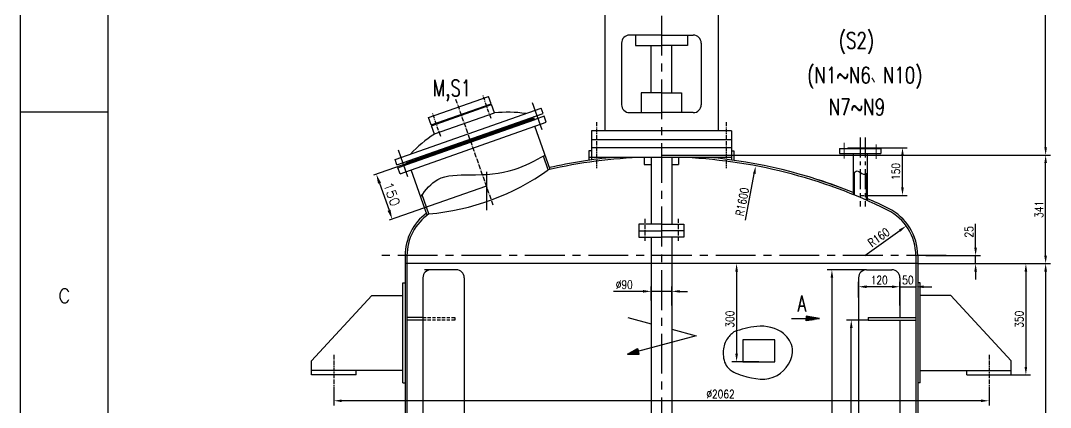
# Model space of a CAD drawing. Header units: millimetres. Extents: x 6795 to 13329, y 1691 to 10942.
# Drawn here: x 6795 to 10033, y 7701 to 8917 of the extents above; entities that cross this region are included whole.
import ezdxf
from ezdxf.enums import TextEntityAlignment as Align

# ---------------------------------------------------------------- set-up
doc = ezdxf.new("R2010")
doc.units = ezdxf.units.MM
doc.header["$LTSCALE"] = 10
for name, pattern in [('ACAD_ISO04W100', [30, 24, -3, 0, -3]), ('CENTER', [2, 1.25, -0.25, 0.25, -0.25]), ('DASHED', [0.75, 0.5, -0.25]), ('EB_DASHDOT', [39, 30, -3, 3, -3])]:
    doc.linetypes.add(name, pattern=pattern)
for name, color, linetype in [('1轮廓实线层', 7, 'Continuous'), ('2细线层', 4, 'Continuous'), ('3中心线层', 1, 'CENTER'), ('4虚线层', 6, 'DASHED'), ('5剖面线层', 2, 'Continuous'), ('6文字层', 3, 'Continuous'), ('7标注层', 4, 'Continuous')]:
    doc.layers.add(name, color=color, linetype=linetype)
doc.layers.add('CAXA1', color=1, linetype='EB_DASHDOT', lineweight=25)
doc.layers.add('图层1', color=1, linetype='ACAD_ISO04W100', lineweight=13)
doc.styles.add('PC_TEXTSTYLE', font='romans.shx', dxfattribs={"width": 0.8, "bigfont": 'hzfs.shx'})
doc.styles.add('ROMANS', font='romans.shx', dxfattribs={"bigfont": 'gbcbig.shx'})
doc.styles.add('TH_GBDIM', font='romans.shx', dxfattribs={"width": 0.8, "bigfont": 'gbcbig.shx'})
doc.dimstyles.new('TH_GBDIM', dxfattribs={"dimtxt": 26, "dimasz": 25, "dimexe": 15, "dimexo": 0, "dimgap": 8, "dimtad": 1, "dimdec": 1, "dimzin": 0, "dimdsep": 46, "dimtxsty": 'TH_GBDIM', "dimcen": 20, "dimclrd": 130, "dimclre": 130, "dimclrt": 3, "dimadec": 0, "dimazin": 0, "dimtfac": 0.714286, "dimtdec": 1, "dimtmove": 0, "dimatfit": 3, "dimfxl": 0, "dimtolj": 1, "dimtzin": 0, "dimlwd": -1, "dimlwe": -1, "dimarcsym": 0})
doc.dimstyles.new('副本 (2)ISO-25', dxfattribs={"dimscale": 5, "dimtxt": 6, "dimasz": 6, "dimexe": 2, "dimexo": 0.635, "dimgap": 2, "dimtad": 1, "dimdec": 0, "dimdsep": 46, "dimtxsty": 'ROMANS', "dimcen": 0, "dimclrd": 1, "dimclre": 1, "dimclrt": 2, "dimadec": 0, "dimazin": 0, "dimtfac": 1, "dimtdec": 0, "dimtmove": 1, "dimatfit": 3, "dimfxl": 0, "dimtolj": 1, "dimtzin": 0, "dimarcsym": 0})
pattern_1 = [(0, (7095.0171, 1130.7176), (0, 1.397), [1.016, -0.381]), (90, (7095.0171, 1130.7176), (-1.397, 9e-17), [1.016, -0.381])]

# ---------------------------------------------------------------- blocks, each defined once
blk = doc.blocks.new('*D5')
at = {"layer": '7标注层', "color": 130, "ltscale": 2}
for p, q in [((8752.7, 8065.5), (8659.2, 8065.5)), ((8777.7, 8036.4), (8777.7, 8080.5)), ((8842.7, 8065.5), (8777.7, 8065.5)), ((8842.7, 8021.5), (8842.7, 8080.5)), ((8867.7, 8065.5), (8892.7, 8065.5))]:
    blk.add_line(p, q, dxfattribs=at)
for points in [[(8752.7, 8069.7), (8752.7, 8061.4), (8777.7, 8065.5)], [(8867.7, 8069.7), (8867.7, 8061.4), (8842.7, 8065.5)]]:
    blk.add_solid(points, dxfattribs=at)
at = {"layer": 'Defpoints', "color": 0, "ltscale": 2}
for p in [(8842.7, 8065.5), (8777.7, 8036.4), (8842.7, 8021.5)]:
    blk.add_point(p, dxfattribs=at)
at = {"layer": '7标注层', "color": 3, "ltscale": 2, "insert": (8693.5, 8086.5), "char_height": 26, "attachment_point": 5, "style": 'TH_GBDIM'}
blk.add_mtext('\\A1;%%c90', dxfattribs=at)
blk = doc.blocks.new('*D6')
at = {"layer": '7标注层', "color": 130, "ltscale": 2}
for p, q in [((7780.1, 7763), (7780.1, 7706.5)), ((9840.4, 7763), (9840.4, 7706.5)), ((9815.4, 7721.5), (7805.1, 7721.5))]:
    blk.add_line(p, q, dxfattribs=at)
for points in [[(7805.1, 7725.6), (7805.1, 7717.3), (7780.1, 7721.5)], [(9815.4, 7725.6), (9815.4, 7717.3), (9840.4, 7721.5)]]:
    blk.add_solid(points, dxfattribs=at)
at = {"layer": 'Defpoints', "color": 0, "ltscale": 2}
for p in [(7780.1, 7763), (9840.4, 7763), (7780.1, 7721.5)]:
    blk.add_point(p, dxfattribs=at)
at = {"layer": '7标注层', "color": 3, "ltscale": 2, "insert": (8996.1, 7742.5), "char_height": 26, "attachment_point": 5, "style": 'TH_GBDIM'}
blk.add_mtext('\\A1;%%c2062', dxfattribs=at)
blk = doc.blocks.new('*D9')
at = {"layer": '7标注层', "color": 130, "ltscale": 2}
for p, q in [((9430.2, 8045.8), (9430.2, 8095)), ((9535.2, 8080), (9455.2, 8080)), ((9560.2, 8045.8), (9560.2, 8095))]:
    blk.add_line(p, q, dxfattribs=at)
for points in [[(9455.2, 8084.2), (9455.2, 8075.8), (9430.2, 8080)], [(9535.2, 8084.2), (9535.2, 8075.8), (9560.2, 8080)]]:
    blk.add_solid(points, dxfattribs=at)
at = {"layer": 'Defpoints', "color": 0, "ltscale": 2}
for p in [(9430.2, 8080), (9430.2, 8045.8), (9560.2, 8045.8)]:
    blk.add_point(p, dxfattribs=at)
at = {"layer": '7标注层', "color": 3, "ltscale": 2, "insert": (9495.2, 8101), "char_height": 26, "attachment_point": 5, "style": 'TH_GBDIM'}
blk.add_mtext('\\A1;120', dxfattribs=at)
blk = doc.blocks.new('*D10')
at = {"layer": '7标注层', "color": 130, "ltscale": 2}
for p, q in [((9535.2, 8080), (9510.2, 8080)), ((9560.2, 8021.4), (9560.2, 8095)), ((9560.2, 8080), (9610.2, 8080)), ((9610.2, 8091), (9610.2, 8065)), ((9635.2, 8080), (9660.2, 8080))]:
    blk.add_line(p, q, dxfattribs=at)
for points in [[(9535.2, 8084.2), (9535.2, 8075.8), (9560.2, 8080)], [(9635.2, 8084.2), (9635.2, 8075.8), (9610.2, 8080)]]:
    blk.add_solid(points, dxfattribs=at)
at = {"layer": 'Defpoints', "color": 0, "ltscale": 2}
for p in [(9610.2, 8091), (9610.2, 8080), (9560.2, 8021.4)]:
    blk.add_point(p, dxfattribs=at)
at = {"layer": '7标注层', "color": 3, "ltscale": 2, "insert": (9585.2, 8101), "char_height": 26, "attachment_point": 5, "style": 'TH_GBDIM'}
blk.add_mtext('\\A1;50', dxfattribs=at)
blk = doc.blocks.new('*D11')
at = {"layer": '7标注层', "color": 130, "ltscale": 2}
for p, q in [((9455.2, 8133.3), (9331.4, 8133.3)), ((9346.4, 8108.3), (9346.4, 6352.8)), ((9455.2, 6327.8), (9331.4, 6327.8))]:
    blk.add_line(p, q, dxfattribs=at)
for points in [[(9342.2, 8108.3), (9350.6, 8108.3), (9346.4, 8133.3)], [(9342.2, 6352.8), (9350.6, 6352.8), (9346.4, 6327.8)]]:
    blk.add_solid(points, dxfattribs=at)
at = {"layer": 'Defpoints', "color": 0, "ltscale": 2}
for p in [(9455.2, 8133.3), (9346.4, 6327.8), (9455.2, 6327.8)]:
    blk.add_point(p, dxfattribs=at)
at = {"layer": '7标注层', "color": 3, "ltscale": 2, "insert": (9325.4, 7161.8), "char_height": 26, "attachment_point": 5, "rotation": 90, "style": 'TH_GBDIM'}
blk.add_mtext('\\A1;1800', dxfattribs=at)
blk = doc.blocks.new('*D17')
at = {"layer": '7标注层', "color": 130, "ltscale": 2}
for p, q in [((8810.2, 8493.8), (10033.4, 8493.8)), ((10018.4, 8177.8), (10018.4, 8468.8)), ((9616.2, 8152.8), (10033.4, 8152.8))]:
    blk.add_line(p, q, dxfattribs=at)
for points in [[(10014.2, 8468.8), (10022.6, 8468.8), (10018.4, 8493.8)], [(10014.2, 8177.8), (10022.6, 8177.8), (10018.4, 8152.8)]]:
    blk.add_solid(points, dxfattribs=at)
at = {"layer": 'Defpoints', "color": 0, "ltscale": 2}
for p in [(8810.2, 8493.8), (10018.4, 8493.8), (9616.2, 8152.8)]:
    blk.add_point(p, dxfattribs=at)
at = {"layer": '7标注层', "color": 3, "ltscale": 2, "insert": (9997.4, 8323.3), "char_height": 26, "attachment_point": 5, "rotation": 90, "style": 'TH_GBDIM'}
blk.add_mtext('\\A1;341{}{}', dxfattribs=at)
blk = doc.blocks.new('*D16')
at = {"layer": '7标注层', "color": 130, "ltscale": 2}
for p, q in [((9798.2, 8202.8), (9798.2, 8277.5)), ((9641.2, 8177.8), (9813.2, 8177.8)), ((9798.2, 8152.8), (9798.2, 8177.8)), ((9616.2, 8152.8), (9813.2, 8152.8)), ((9798.2, 8127.8), (9798.2, 8102.8))]:
    blk.add_line(p, q, dxfattribs=at)
for points in [[(9794.1, 8202.8), (9802.4, 8202.8), (9798.2, 8177.8)], [(9794.1, 8127.8), (9802.4, 8127.8), (9798.2, 8152.8)]]:
    blk.add_solid(points, dxfattribs=at)
at = {"layer": 'Defpoints', "color": 0, "ltscale": 2}
for p in [(9641.2, 8177.8), (9798.2, 8177.8), (9616.2, 8152.8)]:
    blk.add_point(p, dxfattribs=at)
at = {"layer": '7标注层', "color": 3, "ltscale": 2, "insert": (9777.2, 8252.6), "char_height": 26, "attachment_point": 5, "rotation": 90, "style": 'TH_GBDIM'}
blk.add_mtext('\\A1;25{}{}', dxfattribs=at)
blk = doc.blocks.new('*D18')
at = {"layer": '7标注层', "color": 130, "ltscale": 2}
for p, q in [((9616.2, 8152.8), (9971.3, 8152.8)), ((9956.3, 8127.8), (9956.3, 7827.8)), ((9910.4, 7802.8), (9971.3, 7802.8))]:
    blk.add_line(p, q, dxfattribs=at)
for points in [[(9952.1, 8127.8), (9960.4, 8127.8), (9956.3, 8152.8)], [(9952.1, 7827.8), (9960.4, 7827.8), (9956.3, 7802.8)]]:
    blk.add_solid(points, dxfattribs=at)
at = {"layer": 'Defpoints', "color": 0, "ltscale": 2}
for p in [(9616.2, 8152.8), (9910.4, 7802.8), (9956.3, 7802.8)]:
    blk.add_point(p, dxfattribs=at)
at = {"layer": '7标注层', "color": 3, "ltscale": 2, "insert": (9935.3, 7977.8), "char_height": 26, "attachment_point": 5, "rotation": 90, "style": 'TH_GBDIM'}
blk.add_mtext('\\A1;350{}{}', dxfattribs=at)
blk = doc.blocks.new('*D19')
at = {"layer": '7标注层', "color": 130, "ltscale": 2}
for p, q in [((9616.2, 8152.8), (10033.4, 8152.8)), ((10018.4, 8127.8), (10018.4, 6377.8)), ((9616.2, 6352.8), (10033.4, 6352.8))]:
    blk.add_line(p, q, dxfattribs=at)
for points in [[(10014.2, 8127.8), (10022.6, 8127.8), (10018.4, 8152.8)], [(10014.2, 6377.8), (10022.6, 6377.8), (10018.4, 6352.8)]]:
    blk.add_solid(points, dxfattribs=at)
at = {"layer": 'Defpoints', "color": 0, "ltscale": 2}
for p in [(9616.2, 8152.8), (9616.2, 6352.8), (10018.4, 6352.8)]:
    blk.add_point(p, dxfattribs=at)
at = {"layer": '7标注层', "color": 3, "ltscale": 2, "insert": (9997.4, 7252.8), "char_height": 26, "attachment_point": 5, "rotation": 90, "style": 'TH_GBDIM'}
blk.add_mtext('\\A1;1800{}{}', dxfattribs=at)
blk = doc.blocks.new('*D20')
at = {"layer": '7标注层', "color": 130, "ltscale": 2}
for p, q in [((9460.2, 7975.3), (9392.3, 7975.3)), ((9407.3, 7231.7), (9407.3, 7950.3)), ((9460.2, 7206.7), (9392.3, 7206.7))]:
    blk.add_line(p, q, dxfattribs=at)
for points in [[(9403.1, 7950.3), (9411.5, 7950.3), (9407.3, 7975.3)], [(9403.1, 7231.7), (9411.5, 7231.7), (9407.3, 7206.7)]]:
    blk.add_solid(points, dxfattribs=at)
at = {"layer": 'Defpoints', "color": 0, "ltscale": 2}
for p in [(9407.3, 7975.3), (9460.2, 7975.3), (9460.2, 7206.7)]:
    blk.add_point(p, dxfattribs=at)
at = {"layer": '7标注层', "color": 3, "ltscale": 2, "insert": (9386.3, 7591), "char_height": 26, "attachment_point": 5, "rotation": 90, "style": 'TH_GBDIM'}
blk.add_mtext('\\A1;750', dxfattribs=at)
blk = doc.blocks.new('*D21')
at = {"layer": '2细线层', "color": 1, "lineweight": -2, "ltscale": 2}
for p, q in [((8207.4, 8537.1), (7904.4, 8430.4)), ((7923.8, 8405.5), (7953.7, 8320.6)), ((8257.2, 8395.7), (7954.2, 8288.9))]:
    blk.add_line(p, q, dxfattribs=at)
at = {"layer": '2细线层', "color": 1, "ltscale": 2}
for points in [[(7928.5, 8407.1), (7919.1, 8403.8), (7913.8, 8433.7)], [(7958.4, 8322.2), (7949, 8318.9), (7963.7, 8292.3)]]:
    blk.add_solid(points, dxfattribs=at)
at = {"layer": 'Defpoints', "color": 0, "ltscale": 2}
for p in [(8210.4, 8538.2), (8260.2, 8396.7), (7963.7, 8292.3)]:
    blk.add_point(p, dxfattribs=at)
at = {"layer": '2细线层', "color": 2, "ltscale": 2, "insert": (7962.3, 8371.3), "char_height": 30, "attachment_point": 5, "rotation": 289.4012, "style": 'ROMANS'}
blk.add_mtext('\\A1;150{}{}', dxfattribs=at)
blk = doc.blocks.new('*D34')
at = {"layer": '7标注层', "color": 130, "ltscale": 2}
for p, q in [((9435.2, 8517.2), (9583.3, 8517.2)), ((9568.3, 8392.2), (9568.3, 8492.2)), ((9449.7, 8367.2), (9583.3, 8367.2))]:
    blk.add_line(p, q, dxfattribs=at)
for points in [[(9564.1, 8492.2), (9572.5, 8492.2), (9568.3, 8517.2)], [(9564.1, 8392.2), (9572.5, 8392.2), (9568.3, 8367.2)]]:
    blk.add_solid(points, dxfattribs=at)
at = {"layer": 'Defpoints', "color": 0, "ltscale": 2}
for p in [(9435.2, 8517.2), (9568.3, 8517.2), (9449.7, 8367.2)]:
    blk.add_point(p, dxfattribs=at)
at = {"layer": '7标注层', "color": 3, "ltscale": 2, "insert": (9547.3, 8442.2), "char_height": 26, "attachment_point": 5, "rotation": 90, "style": 'TH_GBDIM'}
blk.add_mtext('\\A1;150{}{}', dxfattribs=at)
blk = doc.blocks.new('*D35')
at = {"layer": '7标注层', "color": 130, "ltscale": 2}
for p, q in [((8810.2, 10453.8), (10033.4, 10453.8)), ((10018.4, 8518.8), (10018.4, 10428.8)), ((9704.4, 8493.8), (10033.4, 8493.8))]:
    blk.add_line(p, q, dxfattribs=at)
for points in [[(10014.2, 10428.8), (10022.6, 10428.8), (10018.4, 10453.8)], [(10014.2, 8518.8), (10022.6, 8518.8), (10018.4, 8493.8)]]:
    blk.add_solid(points, dxfattribs=at)
at = {"layer": 'Defpoints', "color": 0, "ltscale": 2}
for p in [(8810.2, 10453.8), (10018.4, 10453.8), (9704.4, 8493.8)]:
    blk.add_point(p, dxfattribs=at)
at = {"layer": '7标注层', "color": 3, "ltscale": 2, "insert": (9997.4, 9473.8), "char_height": 26, "attachment_point": 5, "rotation": 90, "style": 'TH_GBDIM'}
blk.add_mtext('\\A1;~1900', dxfattribs=at)
blk = doc.blocks.new('*D40')
at = {"layer": '7标注层', "color": 130, "ltscale": 2}
blk.add_line((9074.9, 8289.7), (9102.4, 8435.5), dxfattribs=at)
blk.add_solid([(9098.3, 8436.3), (9106.5, 8434.7), (9107, 8460.1)], dxfattribs=at)
at = {"layer": 'Defpoints', "color": 0, "ltscale": 2}
for p in [(9107, 8460.1), (8810.2, 6887.8)]:
    blk.add_point(p, dxfattribs=at)
at = {"layer": '7标注层', "color": 3, "ltscale": 2, "insert": (9064.3, 8347.2), "char_height": 26, "attachment_point": 5, "rotation": 79.3099, "style": 'TH_GBDIM'}
blk.add_mtext('\\A1;R1600{}{}', dxfattribs=at)
blk = doc.blocks.new('*D41')
at = {"layer": '7标注层', "color": 130, "ltscale": 2}
blk.add_line((9450.2, 8177.8), (9559.6, 8256.8), dxfattribs=at)
blk.add_solid([(9557.2, 8260.2), (9562.1, 8253.5), (9579.9, 8271.5)], dxfattribs=at)
at = {"layer": 'Defpoints', "color": 0, "ltscale": 2}
for p in [(9579.9, 8271.5), (9450.2, 8177.8)]:
    blk.add_point(p, dxfattribs=at)
at = {"layer": '7标注层', "color": 3, "ltscale": 2, "insert": (9493.8, 8235.2), "char_height": 26, "attachment_point": 5, "rotation": 35.8506, "style": 'TH_GBDIM'}
blk.add_mtext('\\A1;R160{}{}', dxfattribs=at)
blk = doc.blocks.new('*D68')
at = {"layer": '7标注层', "color": 130, "ltscale": 2}
for p, q in [((9088.2, 8152.8), (9031.6, 8152.8)), ((9046.6, 8127.8), (9046.6, 7869.4)), ((9116.6, 7844.4), (9031.6, 7844.4))]:
    blk.add_line(p, q, dxfattribs=at)
for points in [[(9042.5, 8127.8), (9050.8, 8127.8), (9046.6, 8152.8)], [(9042.5, 7869.4), (9050.8, 7869.4), (9046.6, 7844.4)]]:
    blk.add_solid(points, dxfattribs=at)
at = {"layer": 'Defpoints', "color": 0, "ltscale": 2}
for p in [(9088.2, 8152.8), (9046.6, 7844.4), (9116.6, 7844.4)]:
    blk.add_point(p, dxfattribs=at)
at = {"layer": '7标注层', "color": 3, "ltscale": 2, "insert": (9025.6, 7978.2), "char_height": 26, "attachment_point": 5, "rotation": 90, "style": 'TH_GBDIM'}
blk.add_mtext('\\A1;300', dxfattribs=at)

msp = doc.modelspace()

# ---------------------------------------------------------------- hatches: boundary and pattern name
at = {"layer": '5剖面线层', "ltscale": 2}
h = msp.add_hatch(dxfattribs=at)
h.set_pattern_fill('ANGLE', color=256, scale=0.2, style=0)
h.set_pattern_definition(pattern_1)
h.paths.add_polyline_path([(9265.01, 7980.45), (9265.01, 7973.03), (9307.45, 7980.45)])
h.paths.add_polyline_path([(9307.45, 7980.45), (9265.01, 7987.87), (9265.01, 7980.45)])
h = msp.add_hatch(dxfattribs=at)
h.set_pattern_fill('ANGLE', color=256, scale=0.2, style=0)
h.set_pattern_definition(pattern_1)
h.paths.add_polyline_path([(8737.86, 7877.26), (8735.43, 7886.35), (8703.92, 7868.16)])
h.paths.add_polyline_path([(8737.86, 7877.26), (8703.92, 7868.16), (8740.3, 7868.16)])

# ---------------------------------------------------------------- linework, layer by layer
for p, q in [((8631.82, 9480.4), (8631.82, 8569.91)), ((8988.62, 9480.4), (8988.62, 8569.91)), ((8684.88, 8846.13), (8684.88, 8652.5)), ((8810.22, 8871.13), (8709.88, 8871.13)), ((8728.61, 8871.13), (8728.61, 8838.6)), ((8810.22, 8871.13), (8910.56, 8871.13)), ((8891.83, 8871.13), (8891.83, 8838.6)), ((8935.56, 8846.13), (8935.56, 8652.5)), ((8728.61, 8838.6), (8810.22, 8838.6)), ((8777.72, 8690.12), (8777.72, 8838.6)), ((8891.83, 8838.6), (8810.22, 8838.6)), ((8842.72, 8690.12), (8842.72, 8838.6)), ((8810.22, 8690.12), (8747.06, 8690.12)), ((8747.06, 8690.12), (8747.06, 8627.5)), ((8810.22, 8690.12), (8873.38, 8690.12)), ((8873.38, 8690.12), (8873.38, 8627.5)), ((8709.88, 8627.5), (8810.22, 8627.5)), ((8910.56, 8627.5), (8810.22, 8627.5)), ((8590.22, 8569.91), (8590.22, 8478.68)), ((9030.22, 8569.91), (8590.22, 8569.91)), ((9030.22, 8569.91), (9030.22, 8478.68)), ((9030.22, 8541.91), (8590.22, 8541.91)), ((9030.22, 8516.91), (8590.22, 8516.91)), ((9396.22, 8517.22), (9474.22, 8517.22)), ((9396.22, 8517.22), (9396.22, 8515.22)), ((9474.22, 8517.22), (9474.22, 8515.22)), ((9474.22, 8517.22), (9474.22, 8515.22)), ((8590.22, 8507.35), (8582.22, 8507.35)), ((8582.22, 8507.35), (8582.22, 8477.55)), ((9030.22, 8486.91), (8582.22, 8486.91)), ((8756.22, 8486.91), (8756.22, 8464.36)), ((8777.72, 8486.91), (8777.72, 8276.31)), ((8842.72, 8486.91), (8842.72, 8276.31)), ((8864.22, 8486.91), (8864.22, 8464.36)), ((9030.22, 8507.35), (9038.22, 8507.35)), ((9038.22, 8507.35), (9038.22, 8477.55)), ((9370.22, 8515.22), (9500.22, 8515.22)), ((9370.22, 8515.22), (9370.22, 8499.22)), ((9370.22, 8499.22), (9500.22, 8499.22)), ((9500.22, 8515.22), (9500.22, 8499.22)), ((9500.22, 8515.22), (9500.22, 8499.22)), ((8756.22, 8464.36), (8777.72, 8464.36)), ((8842.72, 8464.36), (8864.22, 8464.36)), ((8810.22, 8276.31), (8739.54, 8276.31)), ((8739.54, 8276.31), (8739.54, 8236.01)), ((8810.22, 8276.31), (8880.9, 8276.31)), ((8880.9, 8276.31), (8880.9, 8236.01)), ((8739.54, 8256.16), (8810.22, 8256.16)), ((8739.54, 8236.01), (8810.22, 8236.01)), ((8777.72, 8236.01), (8777.72, 7637.81)), ((8880.9, 8256.16), (8810.22, 8256.16)), ((8880.9, 8236.01), (8810.22, 8236.01)), ((8842.72, 8236.01), (8842.72, 7637.81)), ((8004.22, 8177.78), (8004.22, 6327.78)), ((8010.22, 8177.78), (8010.22, 6327.78)), ((9610.22, 8177.78), (9610.22, 6544.11)), ((9616.22, 8177.78), (9616.22, 6545.72)), ((9616.22, 8152.78), (8004.22, 8152.78)), ((8165.22, 8133.32), (8065.22, 8133.32)), ((9455.22, 8133.32), (9535.22, 8133.32)), ((8060.22, 8108.32), (8060.22, 6347.78)), ((8190.22, 8108.32), (8190.22, 6347.78)), ((9430.22, 8108.32), (9430.22, 6603.77)), ((9560.22, 8108.32), (9560.22, 7983.32)), ((7996.93, 7777.78), (7996.93, 8092.78)), ((7996.93, 8092.78), (8004.22, 8092.78)), ((9623.51, 8092.78), (9616.22, 8092.78)), ((9623.51, 7777.78), (9623.51, 8092.78)), ((7900.01, 8052.78), (7710.07, 7846.78)), ((7900.01, 8052.78), (7996.93, 8052.78)), ((9720.43, 8052.78), (9623.51, 8052.78)), ((9720.43, 8052.78), (9910.37, 7846.78)), ((8060.22, 7983.32), (8010.22, 7983.32)), ((8060.22, 7975.32), (8010.22, 7975.32)), ((8704.19, 7983.37), (8777.72, 7963.67)), ((9219.76, 7980.45), (9307.45, 7980.45)), ((9307.45, 7980.45), (9265.01, 7987.87)), ((9265.01, 7987.87), (9265.01, 7980.45)), ((9307.45, 7980.45), (9265.01, 7973.03)), ((9265.01, 7973.03), (9265.01, 7980.45)), ((9460.22, 7983.32), (9610.22, 7983.32)), ((9460.22, 7983.32), (9460.22, 7975.32)), ((9460.22, 7975.32), (9610.22, 7975.32)), ((9560.22, 7975.32), (9560.22, 7183.32)), ((8842.72, 7946.25), (8919.04, 7925.8)), ((8919.04, 7925.8), (8703.92, 7868.16)), ((9166.45, 7913.23), (9066.7, 7913.23)), ((9066.7, 7913.23), (9066.7, 7844.41)), ((9166.45, 7844.41), (9166.45, 7913.23)), ((7710.07, 7802.78), (7710.07, 7846.78)), ((9066.7, 7844.41), (9166.45, 7844.41)), ((9910.37, 7802.78), (9910.37, 7846.78)), ((7996.93, 7816.78), (7710.07, 7816.78)), ((7850.07, 7802.78), (7850.07, 7816.78)), ((9623.51, 7816.78), (9910.37, 7816.78)), ((9770.37, 7802.78), (9770.37, 7816.78)), ((7850.07, 7802.78), (7710.07, 7802.78)), ((7996.93, 7777.78), (8004.22, 7777.78)), ((9623.51, 7777.78), (9616.22, 7777.78)), ((9770.37, 7802.78), (9910.37, 7802.78))]:
    msp.add_line(p, q)
at = {"ltscale": 20}
for p, q in [((8078.3, 8612.22), (8266.94, 8678.66)), ((8275.15, 8655.35), (8266.94, 8678.66)), ((8086.51, 8588.92), (8275.15, 8655.35)), ((8087.37, 8586.47), (8276.01, 8652.91)), ((8285.21, 8626.78), (8276.01, 8652.91)), ((7972.63, 8479.9), (8432.21, 8641.75)), ((7978.61, 8462.92), (8438.19, 8624.77)), ((8241.84, 8643.62), (8242.71, 8641.18)), ((8410.08, 8614.87), (8408.24, 8611.05)), ((8441.18, 8616.28), (8413.06, 8606.38)), ((8438.19, 8624.77), (8432.21, 8641.75)), ((8447.82, 8597.42), (8441.18, 8616.28)), ((7988.24, 8435.57), (8447.82, 8597.42)), ((8009.71, 8464.33), (8413.06, 8606.38)), ((8010.55, 8470.99), (8408.24, 8611.05)), ((8011.55, 8468.16), (8409.24, 8608.22)), ((8086.51, 8588.92), (8078.3, 8612.22)), ((8096.58, 8560.32), (8087.37, 8586.47)), ((8119.81, 8600.65), (8120.68, 8598.2)), ((8408.24, 8611.05), (8409.24, 8608.22)), ((8409.24, 8608.22), (8413.06, 8606.38)), ((8460.18, 8449.06), (8412.34, 8584.92)), ((8454.29, 8447.73), (8439.16, 8490.69)), ((9412.72, 8499.22), (9412.72, 8370.05)), ((9457.72, 8499.22), (9457.72, 8350.95)), ((7978.61, 8462.92), (7972.63, 8479.9)), ((7981.6, 8454.43), (8009.71, 8464.33)), ((7988.24, 8435.57), (7981.6, 8454.43)), ((8006.72, 8472.82), (8010.55, 8470.99)), ((8011.55, 8468.16), (8009.71, 8464.33)), ((8010.55, 8470.99), (8011.55, 8468.16)), ((8073.92, 8305.56), (8023.73, 8448.06)), ((9415.9, 8438.96), (9415.9, 8368.75)), ((9454.55, 8435.79), (9454.55, 8352.35)), ((8078.99, 8309.22), (8057.79, 8369.42))]:
    msp.add_line(p, q, dxfattribs=at)
at = {"ltscale": 2}
msp.add_line((8096.57, 8560.34), (8285.21, 8626.78), dxfattribs=at)
for centre, radius, start, end in [((8709.88, 8846.13), 25, 90, 180), ((8910.56, 8846.13), 25, 0, 90), ((8709.88, 8652.5), 25, 180, 270), ((8910.56, 8652.5), 25, 270, 0), ((8810.22, 6887.82), 1600, 91.9341, 102.85329), ((8810.22, 6887.82), 1606, 95.3175, 102.66236), ((8810.22, 6887.82), 1600, 63.6122, 88.0659), ((8810.22, 6887.82), 1606, 67.96607, 84.6825), ((8810.22, 6887.82), 1606, 67.96607, 72.10493), ((8810.22, 6887.82), 1606, 63.6122, 66.22315), ((9450.22, 8177.78), 166, 0, 63.6122), ((8170.22, 8177.78), 166, 126.34865, 180), ((8170.22, 8177.78), 160, 124.76373, 180), ((9450.22, 8177.78), 160, 0, 63.6122), ((8085.22, 8108.32), 25, 90, 180), ((8165.22, 8108.32), 25, 0, 90), ((9455.22, 8108.32), 25, 90, 180), ((9535.22, 8108.32), 25, 0, 90)]:
    msp.add_arc(centre, radius, start, end)
for start, end in [(82.03101, 95.57723), (123.24163, 136.77134)]:
    msp.add_arc((8325.86, 8210.49), 418.27, start, end, dxfattribs=at)
at = {"ltscale": 20}
msp.add_arc((8015.09, 9060.09), 753.58, 274.86424, 305.64902, dxfattribs=at)
at = {"layer": '1轮廓实线层', "ltscale": 2}
msp.add_line((7070.2, 1801.27), (7070.2, 10832.27), dxfattribs=at)
at = {"layer": '2细线层', "ltscale": 2}
for p, q in [((6795.2, 1691.27), (6795.2, 10942.27)), ((6795.2, 8629.52), (7070.2, 8629.52))]:
    msp.add_line(p, q, dxfattribs=at)
at = {"layer": '2细线层'}
for points in [[(8053.41, 8363.78), (8106.86, 8417.23), (8207.56, 8431.73), (8347.67, 8448.79), (8444.51, 8493.56)], [(9412.72, 8436), (9426.14, 8444.31), (9445.8, 8433.98), (9457.72, 8437.26)]]:
    msp.add_spline(points, degree=3, dxfattribs=at)
at = {"layer": '3中心线层', "ltscale": 10}
for p, q in [((8810.22, 10531.87), (8810.22, 5873.9)), ((8260.22, 8441.35), (8260.22, 8320.88)), ((9706.15, 8177.78), (7929.33, 8177.78))]:
    msp.add_line(p, q, dxfattribs=at)
at = {"layer": '3中心线层'}
for p, q in [((8274.46, 8609.21), (8248.93, 8681.71)), ((8281.31, 8336.84), (8163.78, 8670.54)), ((8116.21, 8552.69), (8090.9, 8624.54)), ((8606.26, 8598.02), (8606.26, 8452.96)), ((9014.18, 8598.02), (9014.18, 8452.96)), ((9435.22, 8367.22), (9449.74, 8367.22)), ((8757.63, 8293.37), (8757.63, 8224.66)), ((8862.81, 8293.37), (8862.81, 8224.66)), ((7780.07, 7865.95), (7780.07, 7763.04)), ((9840.37, 7865.95), (9840.37, 7763.04))]:
    msp.add_line(p, q, dxfattribs=at)
at = {"layer": '3中心线层', "ltscale": 5}
for p, q in [((9435.22, 8549.36), (9435.22, 8331.93)), ((9451.22, 8549.36), (9451.22, 8331.93))]:
    msp.add_line(p, q, dxfattribs=at)
at = {"layer": '4虚线层', "ltscale": 2}
for p, q in [((8060.22, 7983.32), (8160.22, 7983.32)), ((8160.22, 7975.32), (8060.22, 7975.32)), ((8160.22, 7983.32), (8160.22, 7975.32))]:
    msp.add_line(p, q, dxfattribs=at)
at = {"layer": '7标注层', "ltscale": 2}
for p, q in [((8703.92, 7868.16), (8735.43, 7886.35)), ((8735.43, 7886.35), (8737.86, 7877.26)), ((8740.3, 7868.16), (8737.86, 7877.26)), ((8703.92, 7868.16), (8740.3, 7868.16))]:
    msp.add_line(p, q, dxfattribs=at)
msp.add_spline([(9037.81, 7938.09), (9109.97, 7955.47), (9194.44, 7932.84), (9222.32, 7884.56), (9174.06, 7800.97), (9064.78, 7800.97), (9017.39, 7827.79), (9004.49, 7873.58), (9015.32, 7913.54), (9037.81, 7938.09)], degree=3, dxfattribs=at)
at = {"layer": 'CAXA1'}
for p, q in [((8434.81, 8573.72), (8405.13, 8657.98)), ((8013.24, 8425.25), (7983.56, 8509.52))]:
    msp.add_line(p, q, dxfattribs=at)
at = {"layer": '图层1'}
for p, q in [((9385.22, 8532.7), (9385.22, 8483.61)), ((9485.22, 8527.61), (9485.22, 8481.87)), ((9485.22, 8520.89), (9485.22, 8493.68))]:
    msp.add_line(p, q, dxfattribs=at)

# ---------------------------------------------------------------- texts
at = {"style": 'PC_TEXTSTYLE', "width": 0.7}
msp.add_text('A', height=50.94, dxfattribs=at).set_placement((9238.29, 8001.85))
at = {"layer": '6文字层', "style": 'PC_TEXTSTYLE', "width": 0.75}
for s, height, p in [('(S2)', 50.936, (9368.05, 8828.99)), ('(N1~N6、N10)', 50.9355, (9268.88, 8719.98)), ('M,S1', 50.936, (8091.19, 8679.27)), ('N7~N9', 50.936, (9336.74, 8619.61))]:
    msp.add_text(s, height=height, dxfattribs=at).set_placement(p)
at = {"layer": '6文字层', "style": 'PC_TEXTSTYLE'}
msp.add_text('C', height=44, dxfattribs=at).set_placement((6932.7, 8051.33), align=Align.MIDDLE)

# ---------------------------------------------------------------- dimensions: what is measured, and where the dimension line sits
at = {"layer": '2细线层'}
dim = msp.add_linear_dim(base=(7963.67, 8292.27), p1=(8210.39, 8538.19), p2=(8260.22, 8396.71), angle=289.40117, text='150{}{}', dimstyle='副本 (2)ISO-25', dxfattribs=at)
dim.commit()
dim.dimension.update_dxf_attribs({"geometry": '*D21', "text_midpoint": (7938.76, 8363.01), "dimtype": 161})
at = {"layer": '7标注层'}
for base, p1, p2, angle, text, picture, middle in [((10018.4, 10453.82), (9704.36, 8493.78), (8810.22, 10453.82), 90, '~1900', '*D35', (9997.4, 9473.8)), ((9568.3, 8517.22), (9449.74, 8367.22), (9435.22, 8517.22), 90, '150{}{}', '*D34', (9547.3, 8442.22)), ((10018.4, 8493.78), (9616.22, 8152.78), (8810.22, 8493.78), 270, '341{}{}', '*D17', (9997.4, 8323.28)), ((9798.22, 8177.78), (9616.22, 8152.78), (9641.22, 8177.78), 270, '25{}{}', '*D16', (9777.22, 8252.62)), ((9956.28, 7802.78), (9616.22, 8152.78), (9910.37, 7802.78), 90, '350{}{}', '*D18', (9935.28, 7977.78)), ((10018.4, 6352.78), (9616.22, 8152.78), (9616.22, 6352.78), 90, '1800{}{}', '*D19', (9997.4, 7252.78)), ((9407.31, 7975.32), (9460.22, 7206.65), (9460.22, 7975.32), 90, '750', '*D20', (9386.31, 7590.99))]:
    dim = msp.add_linear_dim(base=base, p1=p1, p2=p2, angle=angle, text=text, dimstyle='TH_GBDIM', override={"dimgap": 8, "dimtad": 1, "dimjust": 0, "dimse1": 0, "dimse2": 0, "dimsd1": 0, "dimsd2": 0, "dimclrt": 3, "dimtvp": 0}, dxfattribs=at)
    dim.commit()
    dim.dimension.update_dxf_attribs({"geometry": picture, "text_midpoint": middle})
for center, mpoint, text, override, picture, middle in [((8810.22, 6887.82), (9107.01, 8460.05), 'R1600{}{}', {"dimtoh": 0, "dimsd1": 1, "dimclrt": 3, "dimtofl": 1, "dimatfit": 3}, '*D40', (9084.98, 8343.32)), ((9450.22, 8177.78), (9579.91, 8271.49), 'R160{}{}', {"dimtoh": 0, "dimsd1": 0, "dimclrt": 3, "dimtofl": 1, "dimatfit": 0}, '*D41', (9506.12, 8218.17))]:
    dim = msp.add_radius_dim(center=center, mpoint=mpoint, text=text, dimstyle='TH_GBDIM', override=override, dxfattribs=at)
    dim.commit()
    dim.dimension.update_dxf_attribs({"geometry": picture, "text_midpoint": middle, "dimtype": 164})
at = {"layer": '7标注层', "ltscale": 2}
dim = msp.add_linear_dim(base=(9046.65, 7844.41), p1=(9088.2, 8152.78), p2=(9116.58, 7844.41), angle=90, text='300', dimstyle='TH_GBDIM', override={"dimgap": 8, "dimtad": 1, "dimjust": 0, "dimse1": 0, "dimse2": 0, "dimsd1": 0, "dimsd2": 0, "dimclrt": 3, "dimtvp": 0}, dxfattribs=at)
dim.commit()
dim.dimension.update_dxf_attribs({"geometry": '*D68', "text_midpoint": (9046.65, 7978.22), "dimtype": 160})
at = {"layer": '7标注层'}
dim = msp.add_linear_dim(base=(9346.41, 6327.78), p1=(9455.22, 8133.32), p2=(9455.22, 6327.78), angle=90, text='1800', dimstyle='TH_GBDIM', override={"dimgap": 8, "dimtad": 1, "dimjust": 0, "dimse1": 0, "dimse2": 0, "dimsd1": 0, "dimsd2": 0, "dimclrt": 3, "dimtvp": 0}, dxfattribs=at)
dim.commit()
dim.dimension.update_dxf_attribs({"geometry": '*D11', "text_midpoint": (9346.41, 7161.8), "dimtype": 160})
for base, p1, p2, text, override, picture, middle in [((8842.72, 8065.52), (8777.72, 8036.41), (8842.72, 8021.47), '%%c90', {"dimgap": 8}, '*D5', (8693.47, 8065.52)), ((7780.07, 7721.45), (9840.37, 7763.04), (7780.07, 7763.04), '%%c2062', {"dimgap": 8, "dimtad": 1, "dimjust": 0, "dimse1": 0, "dimse2": 0, "dimsd1": 0, "dimsd2": 0, "dimclrt": 3, "dimtvp": 0}, '*D6', (8996.14, 7721.45))]:
    dim = msp.add_linear_dim(base=base, p1=p1, p2=p2, text=text, dimstyle='TH_GBDIM', override=override, dxfattribs=at)
    dim.commit()
    dim.dimension.update_dxf_attribs({"geometry": picture, "text_midpoint": middle, "dimtype": 160})
for base, p1, p2, text, picture, middle in [((9430.22, 8080.01), (9560.22, 8045.82), (9430.22, 8045.82), '120', '*D9', (9495.22, 8101.01)), ((9610.22, 8080.01), (9560.22, 8021.37), (9610.22, 8091), '50', '*D10', (9585.22, 8101.01))]:
    dim = msp.add_linear_dim(base=base, p1=p1, p2=p2, text=text, dimstyle='TH_GBDIM', override={"dimgap": 8, "dimtad": 1, "dimjust": 0, "dimse1": 0, "dimse2": 0, "dimsd1": 0, "dimsd2": 0, "dimclrt": 3, "dimtvp": 0}, dxfattribs=at)
    dim.commit()
    dim.dimension.update_dxf_attribs({"geometry": picture, "text_midpoint": middle})

doc.saveas('drawing.dxf')
